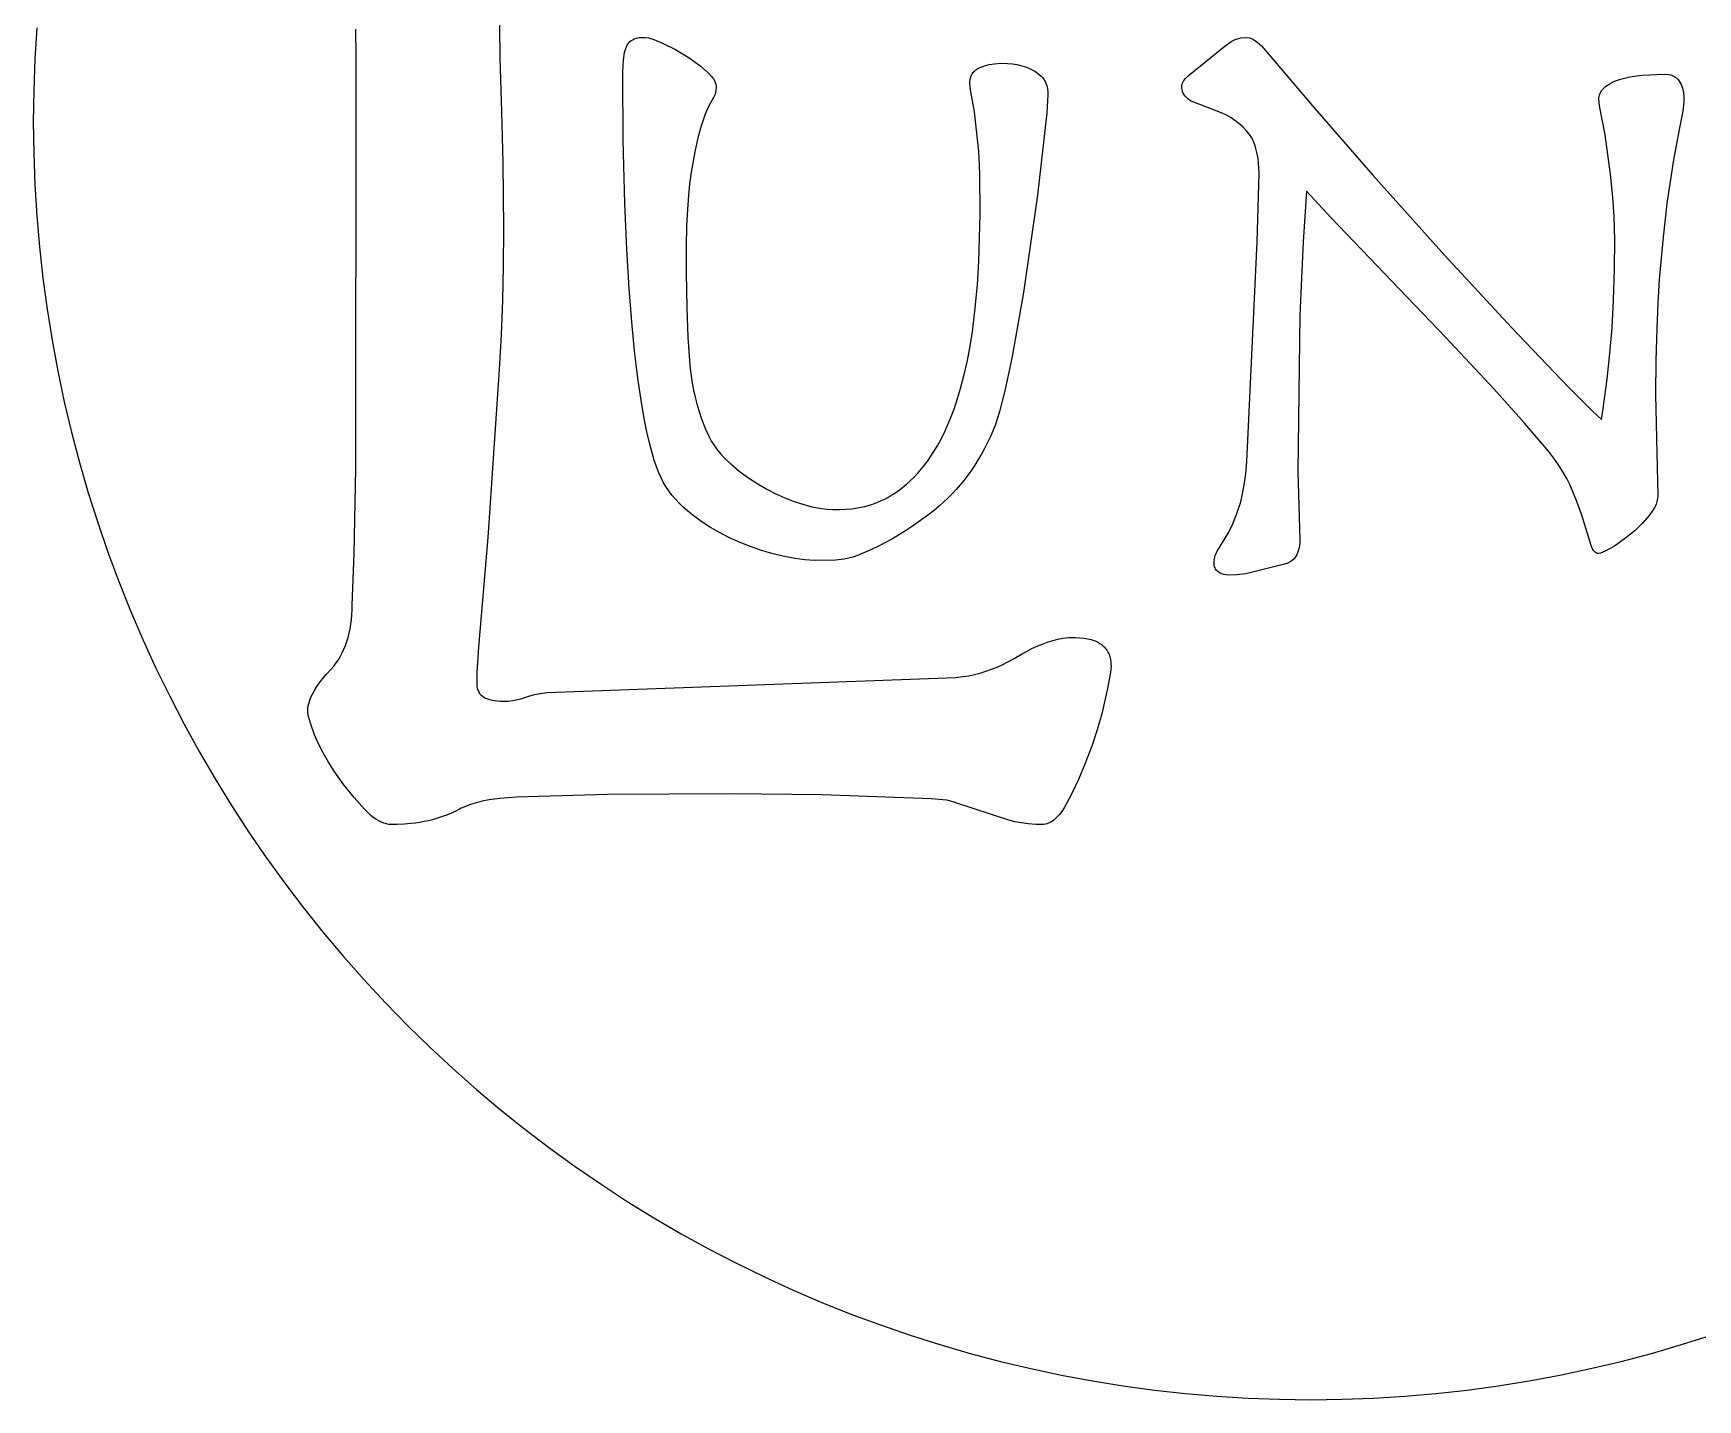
# Model space of a CAD drawing. Header units: metres. Extents: x -40 to 40, y -130 to 40.
# Drawn here: x -40 to 12.1, y -40 to 2.8 of the extents above; entities that cross this region are included whole.
import ezdxf

# ---------------------------------------------------------------- set-up
doc = ezdxf.new("R2010")
doc.units = ezdxf.units.M

msp = doc.modelspace()

# ---------------------------------------------------------------- linework, layer by layer
for p, q in [((-25.4078, 3.92712), (-25.3868, 2.00252)), ((-39.8916, 2.94258), (-39.9518, 1.96269)), ((-29.8909, 2.02351), (-29.8995, 2.8942)), ((-21.1814, 2.58995), (-21.1068, 2.61447)), ((-21.1068, 2.61447), (-21.0236, 2.6308)), ((-21.0236, 2.6308), (-20.932, 2.63898)), ((-20.932, 2.63898), (-20.8464, 2.63861)), ((-20.8464, 2.63861), (-20.7345, 2.62143)), ((-20.7345, 2.62143), (-20.5649, 2.57236)), ((-2.37111, 2.57681), (-2.18956, 2.62842)), ((-2.18956, 2.62842), (-2.02003, 2.63855)), ((-2.02003, 2.63855), (-1.91159, 2.61975)), ((-1.91159, 2.61975), (-1.79707, 2.57439)), ((-21.5111, 2.00829), (-21.4838, 2.16087)), ((-21.4838, 2.16087), (-21.4482, 2.28952)), ((-21.4482, 2.28952), (-21.4122, 2.37859)), ((-21.4122, 2.37859), (-21.3857, 2.42531)), ((-21.3857, 2.42531), (-21.3544, 2.46742)), ((-21.3544, 2.46742), (-21.3183, 2.50494)), ((-21.3183, 2.50494), (-21.2775, 2.53789)), ((-21.2775, 2.53789), (-21.2318, 2.56622)), ((-21.2318, 2.56622), (-21.1814, 2.58995)), ((-20.5649, 2.57236), (-20.2955, 2.46286)), ((-20.2955, 2.46286), (-19.8893, 2.2583)), ((-19.8893, 2.2583), (-19.4616, 1.99783)), ((-3.84297, 1.43402), (-2.72731, 2.334)), ((-2.72731, 2.334), (-2.68752, 2.36829)), ((-2.68752, 2.36829), (-2.49454, 2.51213)), ((-2.49454, 2.51213), (-2.37111, 2.57681)), ((-1.79707, 2.57439), (-1.68335, 2.50073)), ((-1.68335, 2.50073), (-1.54192, 2.3703)), ((-1.54192, 2.3703), (0.120941, 0.421539)), ((-39.9518, 1.96269), (-39.9879, 0.981644)), ((-29.888, 1.11899), (-29.8909, 2.02351)), ((-25.3868, 2.00252), (-25.3365, 0.305527)), ((-21.5439, 1.48439), (-21.5326, 1.80002)), ((-21.5326, 1.80002), (-21.5111, 2.00829)), ((-19.4616, 1.99783), (-19.1306, 1.75829)), ((-19.1306, 1.75829), (-18.8573, 1.52234)), ((-10.565, 1.54503), (-10.5289, 1.58437)), ((-10.5289, 1.58437), (-10.4877, 1.62004)), ((-10.4877, 1.62004), (-10.4249, 1.66188)), ((-10.4249, 1.66188), (-10.3533, 1.6973)), ((-10.3533, 1.6973), (-10.2155, 1.74821)), ((-10.2155, 1.74821), (-10.0651, 1.78664)), ((-10.0651, 1.78664), (-9.90224, 1.81255)), ((-9.90224, 1.81255), (-9.70078, 1.82684)), ((-9.70078, 1.82684), (-9.49445, 1.82451)), ((-9.49445, 1.82451), (-9.3403, 1.81036)), ((-9.3403, 1.81036), (-9.19064, 1.78534)), ((-9.19064, 1.78534), (-9.0455, 1.74942)), ((-9.0455, 1.74942), (-8.90485, 1.70264)), ((-8.90485, 1.70264), (-8.76869, 1.64496)), ((-8.76869, 1.64496), (-8.63728, 1.57648)), ((-8.63728, 1.57648), (-8.56485, 1.53032)), ((-29.8975, -10.8525), (-29.888, 1.11899)), ((-21.5278, -0.578003), (-21.5439, 1.48439)), ((-18.8573, 1.52234), (-18.7704, 1.42912)), ((-18.7704, 1.42912), (-18.7029, 1.33867)), ((-18.7029, 1.33867), (-18.6613, 1.26543)), ((-18.6613, 1.26543), (-18.6332, 1.19409)), ((-18.6332, 1.19409), (-18.6203, 1.13843)), ((-18.616, 1.084), (-18.625, 0.975113)), ((-18.6203, 1.13843), (-18.616, 1.084)), ((-10.6745, 1.25279), (-10.6633, 1.33215)), ((-10.6671, 1.05594), (-10.6745, 1.25279)), ((-10.5277, 0.309875), (-10.6671, 1.05594)), ((-10.6633, 1.33215), (-10.6431, 1.405)), ((-10.6431, 1.405), (-10.6221, 1.45534)), ((-10.6221, 1.45534), (-10.5961, 1.50201)), ((-10.5961, 1.50201), (-10.565, 1.54503)), ((-8.56485, 1.53032), (-8.49956, 1.48026)), ((-8.49956, 1.48026), (-8.44138, 1.42628)), ((-8.44138, 1.42628), (-8.39032, 1.36842)), ((-8.39032, 1.36842), (-8.34639, 1.30667)), ((-8.34639, 1.30667), (-8.30959, 1.241)), ((-8.30959, 1.241), (-8.27989, 1.17143)), ((-8.27989, 1.17143), (-8.25734, 1.09798)), ((-8.25734, 1.09798), (-8.2419, 1.0206)), ((-4.03119, 1.13373), (-4.02222, 1.18179)), ((-4.03093, 1.06694), (-4.03119, 1.13373)), ((-4.0237, 1.00542), (-4.03093, 1.06694)), ((-4.02222, 1.18179), (-4.0043, 1.23065)), ((-4.0043, 1.23065), (-3.96928, 1.29285)), ((-3.96928, 1.29285), (-3.92027, 1.35628)), ((-3.92027, 1.35628), (-3.84297, 1.43402)), ((9.11891, 0.982544), (9.17459, 1.04877)), ((9.17459, 1.04877), (9.24225, 1.10863)), ((9.24225, 1.10863), (9.34773, 1.17975)), ((9.34773, 1.17975), (9.51155, 1.26407)), ((9.51155, 1.26407), (9.69695, 1.33284)), ((9.69695, 1.33284), (9.9964, 1.40755)), ((9.9964, 1.40755), (10.3694, 1.46152)), ((10.3694, 1.46152), (11.0912, 1.49104)), ((11.0912, 1.49104), (11.1962, 1.47913)), ((11.1962, 1.47913), (11.272, 1.46179)), ((11.272, 1.46179), (11.3404, 1.43752)), ((11.3404, 1.43752), (11.4015, 1.40631)), ((11.4015, 1.40631), (11.4554, 1.36816)), ((11.4554, 1.36816), (11.5019, 1.32309)), ((11.5019, 1.32309), (11.541, 1.27107)), ((11.541, 1.27107), (11.5956, 1.1689)), ((11.5956, 1.1689), (11.6426, 1.04433)), ((11.6426, 1.04433), (11.6732, 0.911652)), ((-39.9879, 0.981644), (-40, 0)), ((-18.6969, 0.752747), (-18.853, 0.474548)), ((-18.652, 0.8647), (-18.6969, 0.752747)), ((-18.625, 0.975113), (-18.652, 0.8647)), ((-8.23232, 0.840942), (-8.26602, 0.2733)), ((-8.2419, 1.0206), (-8.2336, 0.939331)), ((-8.2336, 0.939331), (-8.23232, 0.840942)), ((-4.01027, 0.947586), (-4.0237, 1.00542)), ((-3.99063, 0.893433), (-4.01027, 0.947586)), ((-3.96481, 0.842972), (-3.99063, 0.893433)), ((-3.93279, 0.796204), (-3.96481, 0.842972)), ((-3.89456, 0.753113), (-3.93279, 0.796204)), ((-3.85014, 0.713715), (-3.89456, 0.753113)), ((-3.79951, 0.677994), (-3.85014, 0.713715)), ((-3.74271, 0.645966), (-3.79951, 0.677994)), ((-3.6573, 0.608994), (-3.74271, 0.645966)), ((-2.76909, 0.26619), (-3.6573, 0.608994)), ((9.0197, 0.715988), (9.02364, 0.745819)), ((9.0392, 0.494232), (9.0197, 0.715988)), ((9.02364, 0.745819), (9.04343, 0.831085)), ((9.04343, 0.831085), (9.07518, 0.909988)), ((9.07518, 0.909988), (9.11891, 0.982544)), ((11.6855, 0.623459), (11.6518, 0.333771)), ((11.6732, 0.911652), (11.6875, 0.770874)), ((11.6875, 0.770874), (11.6855, 0.623459)), ((-40, 0), (-39.9879, -0.981644)), ((-25.3365, 0.305527), (-25.297, -1.27513)), ((-18.9588, 0.231674), (-19.0981, -0.171417)), ((-18.853, 0.474548), (-18.9588, 0.231674)), ((-10.3967, -0.935684), (-10.5277, 0.309875)), ((-8.26602, 0.2733), (-8.55592, -2.29466)), ((-2.63374, 0.201584), (-2.76909, 0.26619)), ((-2.50218, 0.126144), (-2.63374, 0.201584)), ((-2.37445, 0.039871), (-2.50218, 0.126144)), ((-2.25053, -0.057236), (-2.37445, 0.039871)), ((0.120941, 0.421539), (1.94969, -1.673)), ((9.22342, -0.415329), (9.0392, 0.494232)), ((11.6518, 0.333771), (11.5412, -0.240143)), ((-19.1879, -0.499878), (-19.2853, -0.942459)), ((-19.0981, -0.171417), (-19.1879, -0.499878)), ((-2.13042, -0.165176), (-2.25053, -0.057236)), ((-2.01411, -0.283951), (-2.13042, -0.165176)), ((-1.96892, -0.334763), (-2.01411, -0.283951)), ((-1.92622, -0.389191), (-1.96892, -0.334763)), ((-1.88628, -0.44751), (-1.92622, -0.389191)), ((-1.84909, -0.50972), (-1.88628, -0.44751)), ((-1.81465, -0.575806), (-1.84909, -0.50972)), ((9.39035, -1.64204), (9.22342, -0.415329)), ((11.5412, -0.240143), (11.3615, -1.19449)), ((-39.9879, -0.981644), (-39.9518, -1.96269)), ((-21.4791, -2.55592), (-21.5278, -0.578003)), ((-19.2853, -0.942459), (-19.408, -1.64001)), ((-10.3589, -1.61934), (-10.3967, -0.935684)), ((-1.78297, -0.645782), (-1.81465, -0.575806)), ((-1.74062, -0.758041), (-1.78297, -0.645782)), ((-1.70445, -0.879028), (-1.74062, -0.758041)), ((-1.6745, -1.00877), (-1.70445, -0.879028)), ((-1.65074, -1.14725), (-1.6745, -1.00877)), ((-25.297, -1.27513), (-25.2801, -3.34164)), ((-1.63318, -1.29448), (-1.65074, -1.14725)), ((-1.62181, -1.45044), (-1.63318, -1.29448)), ((-1.61665, -1.61516), (-1.62181, -1.45044)), ((11.3615, -1.19449), (11.1552, -2.55574)), ((-39.9518, -1.96269), (-39.8916, -2.94258)), ((-19.4506, -1.95116), (-19.4862, -2.29549)), ((-19.408, -1.64001), (-19.4506, -1.95116)), ((-10.3459, -2.89044), (-10.3589, -1.61934)), ((-1.6803, -3.759), (-1.61665, -1.61516)), ((1.94969, -1.673), (4.20335, -4.18622)), ((9.46347, -2.36533), (9.39035, -1.64204)), ((-21.4191, -3.98456), (-21.4791, -2.55592)), ((-19.4862, -2.29549), (-19.5197, -2.75252)), ((-8.55592, -2.29466), (-8.99278, -5.34778)), ((-0.134308, -2.173), (-0.239639, -3.76234)), ((0.644119, -3.00819), (-0.134308, -2.173)), ((9.49995, -2.96747), (9.46347, -2.36533)), ((11.1552, -2.55574), (11.0344, -3.61111)), ((-39.8916, -2.94258), (-39.8074, -3.92068)), ((-19.5197, -2.75252), (-19.5431, -3.25734)), ((-10.3886, -4.37167), (-10.3459, -2.89044)), ((4.22511, -6.7459), (0.644119, -3.00819)), ((9.51846, -3.69508), (9.49995, -2.96747)), ((-25.2801, -3.34164), (-25.2882, -4.53049)), ((-19.5431, -3.25734), (-19.5578, -3.90672)), ((11.0344, -3.61111), (10.9146, -4.93723)), ((-39.8074, -3.92068), (-39.6992, -4.89642)), ((-21.3448, -5.22023), (-21.4191, -3.98456)), ((-19.5578, -3.90672), (-19.5586, -4.73154)), ((-2.00031, -10.631), (-1.6803, -3.759)), ((-0.239639, -3.76234), (-0.337662, -6.05527)), ((9.51405, -4.61079), (9.51846, -3.69508)), ((-25.2882, -4.53049), (-25.3129, -5.59319)), ((-10.4343, -5.10976), (-10.3886, -4.37167)), ((4.20335, -4.18622), (6.28265, -6.43791)), ((9.48444, -5.58078), (9.51405, -4.61079)), ((-39.6992, -4.89642), (-39.567, -5.86922)), ((-19.5586, -4.73154), (-19.54, -5.82945)), ((-10.513, -5.93022), (-10.4343, -5.10976)), ((10.9146, -4.93723), (10.8672, -5.68213)), ((-25.3129, -5.59319), (-25.354, -6.66811)), ((-21.252, -6.38501), (-21.3448, -5.22023)), ((-8.99278, -5.34778), (-9.34381, -7.34486)), ((9.43498, -6.4539), (9.48444, -5.58078)), ((10.8672, -5.68213), (10.8324, -6.48587)), ((-39.567, -5.86922), (-39.4111, -6.83847)), ((-19.54, -5.82945), (-19.5043, -6.73903)), ((-10.5946, -6.57503), (-10.513, -5.93022)), ((-0.337662, -6.05527), (-0.400192, -10.9552)), ((-25.354, -6.66811), (-25.4117, -7.75525)), ((-21.1619, -7.27702), (-21.252, -6.38501)), ((-19.5043, -6.73903), (-19.4567, -7.48573)), ((-10.6665, -7.02512), (-10.5946, -6.57503)), ((5.73903, -8.37418), (4.22511, -6.7459)), ((6.28265, -6.43791), (8.07118, -8.31314)), ((9.37035, -7.24532), (9.43498, -6.4539)), ((10.8324, -6.48587), (10.8079, -7.4765)), ((-39.4111, -6.83847), (-39.2314, -7.8036)), ((-21.0596, -8.10507), (-21.1619, -7.27702)), ((-10.7523, -7.47153), (-10.6665, -7.02512)), ((9.28317, -8.05904), (9.37035, -7.24532)), ((-39.2314, -7.8036), (-39.0281, -8.76404)), ((-25.4117, -7.75525), (-25.7655, -13.0105)), ((-19.4567, -7.48573), (-19.4337, -7.72171)), ((-19.4337, -7.72171), (-19.4045, -7.95287)), ((-10.8522, -7.91423), (-10.7523, -7.47153)), ((-9.34381, -7.34486), (-9.57623, -8.41968)), ((10.8079, -7.4765), (10.7997, -8.54401)), ((-20.9584, -8.78741), (-21.0596, -8.10507)), ((-19.4045, -7.95287), (-19.369, -8.1792)), ((-19.369, -8.1792), (-19.3273, -8.4007)), ((-10.9659, -8.35326), (-10.8522, -7.91423)), ((8.07118, -8.31314), (8.81061, -9.04906)), ((9.16096, -8.98087), (9.28317, -8.05904)), ((-39.0281, -8.76404), (-38.8012, -9.71919)), ((-20.862, -9.343), (-20.9584, -8.78741)), ((-19.3273, -8.4007), (-19.2794, -8.61737)), ((-19.2794, -8.61737), (-19.2252, -8.82921)), ((-19.2252, -8.82921), (-19.1648, -9.03622)), ((-11.1554, -8.96378), (-11.056, -8.66302)), ((-11.056, -8.66302), (-10.9659, -8.35326)), ((-9.57623, -8.41968), (-9.74541, -9.07341)), ((6.69109, -9.44064), (5.73903, -8.37418)), ((10.7997, -8.54401), (10.8637, -11.711)), ((-20.788, -9.71141), (-20.862, -9.343)), ((-19.1648, -9.03622), (-19.0982, -9.23842)), ((-19.0982, -9.23842), (-19.0253, -9.43579)), ((-11.3586, -9.4812), (-11.2645, -9.25504)), ((-11.2645, -9.25504), (-11.1554, -8.96378)), ((-9.74541, -9.07341), (-9.87241, -9.47678)), ((8.81061, -9.04906), (9.1097, -9.32301)), ((9.1097, -9.32301), (9.16096, -8.98087)), ((-38.8012, -9.71919), (-38.551, -10.6685)), ((-20.7095, -10.0512), (-20.788, -9.71141)), ((-19.0253, -9.43579), (-18.9462, -9.62833)), ((-18.9462, -9.62833), (-18.8384, -9.86806)), ((-18.8384, -9.86806), (-18.7624, -10.0089)), ((-11.5655, -9.91527), (-11.459, -9.70128)), ((-11.459, -9.70128), (-11.3586, -9.4812)), ((-10.029, -9.8532), (-10.1179, -10.0417)), ((-9.94398, -9.65965), (-10.029, -9.8532)), ((-9.87241, -9.47678), (-9.94398, -9.65965)), ((7.44482, -10.3172), (6.69109, -9.44064)), ((-20.6265, -10.3623), (-20.7095, -10.0512)), ((-20.5569, -10.5905), (-20.6265, -10.3623)), ((-18.7624, -10.0089), (-18.6737, -10.1478)), ((-18.6737, -10.1478), (-18.5722, -10.2847)), ((-18.5722, -10.2847), (-18.4579, -10.4198)), ((-18.4579, -10.4198), (-18.3308, -10.5529)), ((-11.8904, -10.4713), (-11.797, -10.325)), ((-11.797, -10.325), (-11.6781, -10.1232)), ((-11.6781, -10.1232), (-11.5655, -9.91527)), ((-10.3078, -10.4037), (-10.4088, -10.5772)), ((-10.2109, -10.2252), (-10.3078, -10.4037)), ((-10.1179, -10.0417), (-10.2109, -10.2252)), ((7.61134, -10.5295), (7.44482, -10.3172)), ((-38.551, -10.6685), (-38.2776, -11.6114)), ((-29.9475, -13.5162), (-29.8975, -10.8525)), ((-20.4845, -10.8004), (-20.5569, -10.5905)), ((-20.4093, -10.992), (-20.4845, -10.8004)), ((-18.3308, -10.5529), (-18.1621, -10.7098)), ((-18.1621, -10.7098), (-17.8926, -10.934)), ((-17.8926, -10.934), (-17.6086, -11.144)), ((-12.3054, -11.0036), (-12.1954, -10.8785)), ((-12.1954, -10.8785), (-12.0896, -10.748)), ((-12.0896, -10.748), (-11.9879, -10.6123)), ((-11.9879, -10.6123), (-11.8904, -10.4713)), ((-10.6227, -10.9092), (-10.7356, -11.0677)), ((-10.5137, -10.7457), (-10.6227, -10.9092)), ((-10.4088, -10.5772), (-10.5137, -10.7457)), ((-2.03355, -11.0174), (-2.00031, -10.631)), ((7.76218, -10.7417), (7.61134, -10.5295)), ((7.89735, -10.9539), (7.76218, -10.7417)), ((-20.3311, -11.1653), (-20.4093, -10.992)), ((-20.2721, -11.2802), (-20.3311, -11.1653)), ((-20.191, -11.4191), (-20.2721, -11.2802)), ((-20.1009, -11.5547), (-20.191, -11.4191)), ((-17.6086, -11.144), (-17.3102, -11.3396)), ((-17.3102, -11.3396), (-17.0335, -11.5007)), ((-12.918, -11.5505), (-12.7872, -11.4516)), ((-12.7872, -11.4516), (-12.6605, -11.3475)), ((-12.6605, -11.3475), (-12.538, -11.2382)), ((-12.538, -11.2382), (-12.4196, -11.1236)), ((-12.4196, -11.1236), (-12.3054, -11.0036)), ((-10.9735, -11.3696), (-11.0984, -11.513)), ((-10.8526, -11.2211), (-10.9735, -11.3696)), ((-10.7356, -11.0677), (-10.8526, -11.2211)), ((-2.13138, -11.6454), (-2.07997, -11.368)), ((-2.07997, -11.368), (-2.03355, -11.0174)), ((-0.400192, -10.9552), (-0.336304, -13.079)), ((8.01686, -11.166), (7.89735, -10.9539)), ((8.1207, -11.378), (8.01686, -11.166)), ((8.33557, -11.8853), (8.1207, -11.378)), ((-38.2776, -11.6114), (-37.9811, -12.5473)), ((-20.0018, -11.6871), (-20.1009, -11.5547)), ((-19.8938, -11.8162), (-20.0018, -11.6871)), ((-19.7768, -11.9421), (-19.8938, -11.8162)), ((-19.6508, -12.0646), (-19.7768, -11.9421)), ((-17.0335, -11.5007), (-16.7509, -11.6459)), ((-16.7509, -11.6459), (-16.4634, -11.7749)), ((-16.4634, -11.7749), (-16.1711, -11.8877)), ((-16.1711, -11.8877), (-15.8751, -11.9837)), ((-15.8751, -11.9837), (-15.6236, -12.0498)), ((-13.8563, -12.0113), (-13.748, -11.9783)), ((-13.748, -11.9783), (-13.642, -11.9415)), ((-13.642, -11.9415), (-13.5382, -11.9011)), ((-13.5382, -11.9011), (-13.4366, -11.857)), ((-13.4366, -11.857), (-13.3373, -11.8093)), ((-13.3373, -11.8093), (-13.2403, -11.7579)), ((-13.2403, -11.7579), (-13.1455, -11.7028)), ((-13.1455, -11.7028), (-13.053, -11.644)), ((-13.053, -11.644), (-12.918, -11.5505)), ((-11.4972, -11.9132), (-11.6381, -12.0366)), ((-11.3603, -11.7848), (-11.4972, -11.9132)), ((-11.2273, -11.6514), (-11.3603, -11.7848)), ((-11.0984, -11.513), (-11.2273, -11.6514)), ((-2.3243, -12.2954), (-2.19287, -11.8953)), ((-2.19287, -11.8953), (-2.13138, -11.6454)), ((8.48915, -12.3177), (8.33557, -11.8853)), ((10.8118, -11.9724), (10.7621, -12.0818)), ((10.8407, -11.8833), (10.8118, -11.9724)), ((10.8579, -11.7962), (10.8407, -11.8833)), ((10.8637, -11.711), (10.8579, -11.7962)), ((-19.5159, -12.184), (-19.6508, -12.0646)), ((-19.3348, -12.3285), (-19.5159, -12.184)), ((-19.0691, -12.5199), (-19.3348, -12.3285)), ((-15.6236, -12.0498), (-15.3821, -12.0984)), ((-15.3821, -12.0984), (-15.1507, -12.1296)), ((-15.1507, -12.1296), (-14.9604, -12.1424)), ((-14.9604, -12.1424), (-14.7405, -12.1422)), ((-14.7405, -12.1422), (-14.5535, -12.1325)), ((-14.5535, -12.1325), (-14.3716, -12.1146)), ((-14.3716, -12.1146), (-14.1948, -12.0885)), ((-14.1948, -12.0885), (-14.0797, -12.0664)), ((-14.0797, -12.0664), (-13.9669, -12.0407)), ((-13.9669, -12.0407), (-13.8563, -12.0113)), ((-12.2229, -12.4862), (-12.4426, -12.6397)), ((-12.0031, -12.3246), (-12.2229, -12.4862)), ((-11.783, -12.155), (-12.0031, -12.3246)), ((-11.6381, -12.0366), (-11.783, -12.155)), ((-2.4503, -12.6064), (-2.3243, -12.2954)), ((8.77885, -13.2649), (8.48915, -12.3177)), ((10.5975, -12.3283), (10.3878, -12.5698)), ((10.6957, -12.194), (10.5975, -12.3283)), ((10.7621, -12.0818), (10.6957, -12.194)), ((-37.9811, -12.5473), (-37.6618, -13.4756)), ((-25.7655, -13.0105), (-26.0597, -16.4508)), ((-18.7947, -12.6977), (-19.0691, -12.5199)), ((-18.5116, -12.8618), (-18.7947, -12.6977)), ((-18.2197, -13.0122), (-18.5116, -12.8618)), ((-17.9198, -13.1488), (-18.2197, -13.0122)), ((-12.8812, -12.9226), (-13.1002, -13.0519)), ((-12.662, -12.7852), (-12.8812, -12.9226)), ((-12.4426, -12.6397), (-12.662, -12.7852)), ((-2.94164, -13.4609), (-2.56931, -12.843)), ((-2.56931, -12.843), (-2.4503, -12.6064)), ((10.1561, -12.7942), (9.86819, -13.0298)), ((10.3878, -12.5698), (10.1561, -12.7942)), ((-37.6618, -13.4756), (-37.3197, -14.3958)), ((-30.016, -15.127), (-29.9475, -13.5162)), ((-17.5741, -13.2878), (-17.9198, -13.1488)), ((-17.2268, -13.409), (-17.5741, -13.2878)), ((-16.8778, -13.5123), (-17.2268, -13.409)), ((-16.5279, -13.5975), (-16.8778, -13.5123)), ((-13.9741, -13.4889), (-14.192, -13.578)), ((-13.7559, -13.3917), (-13.9741, -13.4889)), ((-13.5376, -13.2865), (-13.7559, -13.3917)), ((-13.319, -13.1732), (-13.5376, -13.2865)), ((-13.1002, -13.0519), (-13.319, -13.1732)), ((-2.99068, -13.577), (-2.94164, -13.4609)), ((-0.37558, -13.3685), (-0.439377, -13.5532)), ((-0.343521, -13.2017), (-0.37558, -13.3685)), ((-0.336304, -13.079), (-0.343521, -13.2017)), ((8.82394, -13.3689), (8.77885, -13.2649)), ((8.8656, -13.4361), (8.82394, -13.3689)), ((8.90244, -13.4767), (8.8656, -13.4361)), ((8.93329, -13.4991), (8.90244, -13.4767)), ((8.96538, -13.5125), (8.93329, -13.4991)), ((9.0056, -13.5168), (8.96538, -13.5125)), ((9.07375, -13.5036), (9.0056, -13.5168)), ((9.21893, -13.4441), (9.07375, -13.5036)), ((9.50874, -13.2803), (9.21893, -13.4441)), ((9.86819, -13.0298), (9.50874, -13.2803)), ((-16.1509, -13.6702), (-16.5279, -13.5975)), ((-15.8367, -13.7141), (-16.1509, -13.6702)), ((-15.5421, -13.7385), (-15.8367, -13.7141)), ((-14.8781, -13.7259), (-15.5421, -13.7385)), ((-14.6054, -13.6924), (-14.8781, -13.7259)), ((-14.3388, -13.627), (-14.6054, -13.6924)), ((-14.192, -13.578), (-14.3388, -13.627)), ((-3.02718, -13.7886), (-3.01704, -13.682)), ((-3.02538, -13.8479), (-3.02718, -13.7886)), ((-3.01956, -13.8908), (-3.02538, -13.8479)), ((-3.00989, -13.9309), (-3.01956, -13.8908)), ((-3.01704, -13.682), (-2.99068, -13.577)), ((-2.99634, -13.9682), (-3.00989, -13.9309)), ((-2.97891, -14.0025), (-2.99634, -13.9682)), ((-2.95761, -14.0341), (-2.97891, -14.0025)), ((-2.93245, -14.0627), (-2.95761, -14.0341)), ((-2.90341, -14.0885), (-2.93245, -14.0627)), ((-0.817017, -13.8528), (-2.03406, -14.1476)), ((-0.715271, -13.8159), (-0.817017, -13.8528)), ((-0.640991, -13.7774), (-0.715271, -13.8159)), ((-0.576263, -13.7319), (-0.640991, -13.7774)), ((-0.521088, -13.6793), (-0.576263, -13.7319)), ((-0.475449, -13.6198), (-0.521088, -13.6793)), ((-0.439377, -13.5532), (-0.475449, -13.6198)), ((-37.3197, -14.3958), (-36.9552, -15.3073)), ((-2.87051, -14.1114), (-2.90341, -14.0885)), ((-2.83372, -14.1315), (-2.87051, -14.1114)), ((-2.79308, -14.1487), (-2.83372, -14.1315)), ((-2.72485, -14.1691), (-2.79308, -14.1487)), ((-2.6479, -14.183), (-2.72485, -14.1691)), ((-2.56224, -14.1906), (-2.6479, -14.183)), ((-2.31117, -14.1843), (-2.56224, -14.1906)), ((-2.03406, -14.1476), (-2.31117, -14.1843)), ((-36.9552, -15.3073), (-36.5684, -16.2096)), ((-30.0568, -15.7318), (-30.039, -15.5871)), ((-30.039, -15.5871), (-30.0262, -15.4381)), ((-30.0262, -15.4381), (-30.0186, -15.2847)), ((-30.0186, -15.2847), (-30.016, -15.127)), ((-30.1792, -16.2673), (-30.1409, -16.14)), ((-30.1409, -16.14), (-30.1078, -16.0083)), ((-30.1078, -16.0083), (-30.0797, -15.8722)), ((-30.0797, -15.8722), (-30.0568, -15.7318)), ((-7.76715, -16.1685), (-7.67004, -16.1555)), ((-7.67004, -16.1555), (-7.57446, -16.1469)), ((-7.57446, -16.1469), (-7.48044, -16.1425)), ((-7.48044, -16.1425), (-7.36351, -16.1428)), ((-7.36351, -16.1428), (-7.22903, -16.1495)), ((-7.22903, -16.1495), (-7.10324, -16.1627)), ((-36.5684, -16.2096), (-36.1596, -17.1022)), ((-30.3831, -16.7335), (-30.3244, -16.6235)), ((-30.3244, -16.6235), (-30.2709, -16.5091)), ((-30.2709, -16.5091), (-30.2225, -16.3904)), ((-30.2225, -16.3904), (-30.1792, -16.2673)), ((-26.0597, -16.4508), (-26.1078, -17.232)), ((-9.28783, -16.8016), (-9.05284, -16.6627)), ((-9.05284, -16.6627), (-8.87997, -16.5668)), ((-8.87997, -16.5668), (-8.71059, -16.4806)), ((-8.71059, -16.4806), (-8.54468, -16.4042)), ((-8.54468, -16.4042), (-8.38223, -16.3376)), ((-8.38223, -16.3376), (-8.22325, -16.2807)), ((-8.22325, -16.2807), (-8.06775, -16.2336)), ((-8.06775, -16.2336), (-7.91571, -16.1962)), ((-7.91571, -16.1962), (-7.76715, -16.1685)), ((-7.10324, -16.1627), (-6.98611, -16.1826)), ((-6.98611, -16.1826), (-6.9308, -16.195)), ((-6.9308, -16.195), (-6.87767, -16.2091)), ((-6.87767, -16.2091), (-6.82669, -16.2248)), ((-6.82669, -16.2248), (-6.77789, -16.2422)), ((-6.77789, -16.2422), (-6.73126, -16.2613)), ((-6.73126, -16.2613), (-6.6868, -16.282)), ((-6.6868, -16.282), (-6.6445, -16.3044)), ((-6.6445, -16.3044), (-6.60439, -16.3284)), ((-6.60439, -16.3284), (-6.56642, -16.354)), ((-6.56642, -16.354), (-6.53064, -16.3814)), ((-6.53064, -16.3814), (-6.49701, -16.4104)), ((-6.49701, -16.4104), (-6.46556, -16.441)), ((-6.46556, -16.441), (-6.43628, -16.4733)), ((-6.43628, -16.4733), (-6.40918, -16.5073)), ((-6.40918, -16.5073), (-6.38423, -16.5429)), ((-6.38423, -16.5429), (-6.36145, -16.5802)), ((-6.36145, -16.5802), (-6.34085, -16.6191)), ((-6.34085, -16.6191), (-6.32242, -16.6597)), ((-6.32242, -16.6597), (-6.30615, -16.7019)), ((-36.1596, -17.1022), (-35.729, -17.9845)), ((-30.8305, -17.3061), (-30.6686, -17.1303)), ((-30.6686, -17.1303), (-30.5896, -17.0376)), ((-30.5896, -17.0376), (-30.5156, -16.9406)), ((-30.5156, -16.9406), (-30.4468, -16.8392)), ((-30.4468, -16.8392), (-30.3831, -16.7335)), ((-10.1715, -17.2019), (-9.99474, -17.139)), ((-9.99474, -17.139), (-9.81801, -17.0676)), ((-9.81801, -17.0676), (-9.64128, -16.9875)), ((-9.64128, -16.9875), (-9.46455, -16.8989)), ((-9.46455, -16.8989), (-9.28783, -16.8016)), ((-6.30615, -16.7019), (-6.29205, -16.7458)), ((-6.29205, -16.7458), (-6.28012, -16.7914)), ((-6.28012, -16.7914), (-6.27036, -16.8386)), ((-6.27036, -16.8386), (-6.26277, -16.8875)), ((-6.25301, -17.044), (-6.26898, -17.2242)), ((-6.26277, -16.8875), (-6.25734, -16.938)), ((-6.25734, -16.938), (-6.25409, -16.9902)), ((-6.25409, -16.9902), (-6.25301, -17.044)), ((-31.1975, -17.8018), (-31.123, -17.6822)), ((-31.123, -17.6822), (-31.0369, -17.5597)), ((-31.0369, -17.5597), (-30.9394, -17.4343)), ((-30.9394, -17.4343), (-30.8305, -17.3061)), ((-26.1078, -17.232), (-26.1152, -17.6171)), ((-26.1152, -17.6171), (-26.1091, -17.6803)), ((-26.1091, -17.6803), (-26.0968, -17.7394)), ((-23.9125, -17.8702), (-11.114, -17.392)), ((-11.114, -17.392), (-11.0551, -17.3873)), ((-11.0551, -17.3873), (-10.8784, -17.3674)), ((-10.8784, -17.3674), (-10.7016, -17.3389)), ((-10.7016, -17.3389), (-10.5249, -17.3018)), ((-10.5249, -17.3018), (-10.3482, -17.2562)), ((-10.3482, -17.2562), (-10.1715, -17.2019)), ((-6.26898, -17.2242), (-6.36102, -17.7352)), ((-35.729, -17.9845), (-35.2768, -18.8559)), ((-31.3881, -18.2868), (-31.3728, -18.2157)), ((-31.3728, -18.2157), (-31.3524, -18.1433)), ((-31.3524, -18.1433), (-31.3269, -18.0697)), ((-31.3269, -18.0697), (-31.2963, -17.9947)), ((-31.2963, -17.9947), (-31.2606, -17.9185)), ((-31.2606, -17.9185), (-31.1975, -17.8018)), ((-26.0968, -17.7394), (-26.0784, -17.7945)), ((-26.0784, -17.7945), (-26.0538, -17.8455)), ((-26.0538, -17.8455), (-26.0231, -17.8923)), ((-26.0231, -17.8923), (-25.9863, -17.9352)), ((-25.9863, -17.9352), (-25.9433, -17.9739)), ((-25.9433, -17.9739), (-25.8941, -18.0085)), ((-25.8941, -18.0085), (-25.8389, -18.0391)), ((-25.8389, -18.0391), (-25.7775, -18.0656)), ((-25.7775, -18.0656), (-25.7099, -18.088)), ((-25.7099, -18.088), (-25.6362, -18.1064)), ((-25.6362, -18.1064), (-25.5564, -18.1207)), ((-25.5564, -18.1207), (-25.4704, -18.1309)), ((-25.4704, -18.1309), (-25.3783, -18.137)), ((-25.3783, -18.137), (-25.28, -18.139)), ((-25.28, -18.139), (-25.1312, -18.1328)), ((-25.1312, -18.1328), (-24.9353, -18.1066)), ((-24.9353, -18.1066), (-24.7342, -18.0598)), ((-24.7342, -18.0598), (-24.4807, -17.9769)), ((-24.4807, -17.9769), (-24.3099, -17.9295)), ((-24.3099, -17.9295), (-24.1298, -17.8947)), ((-24.1298, -17.8947), (-23.9125, -17.8702)), ((-6.36102, -17.7352), (-6.54471, -18.5307)), ((-31.4034, -18.4252), (-31.3983, -18.3567)), ((-31.402, -18.5), (-31.4034, -18.4252)), ((-31.3817, -18.6202), (-31.402, -18.5)), ((-31.3983, -18.3567), (-31.3881, -18.2868)), ((-31.3235, -18.8255), (-31.3817, -18.6202)), ((-6.54471, -18.5307), (-6.68813, -19.0291)), ((-35.2768, -18.8559), (-34.8035, -19.7159)), ((-31.1896, -19.1878), (-31.3235, -18.8255)), ((-31.0669, -19.4725), (-31.1896, -19.1878)), ((-6.68813, -19.0291), (-6.85725, -19.5402)), ((-34.8035, -19.7159), (-34.3091, -20.5641)), ((-30.9237, -19.7586), (-31.0669, -19.4725)), ((-30.7601, -20.0447), (-30.9237, -19.7586)), ((-6.85725, -19.5402), (-7.06839, -20.1049)), ((-30.5762, -20.3307), (-30.7601, -20.0447)), ((-7.06839, -20.1049), (-7.2742, -20.5931)), ((-34.3091, -20.5641), (-33.7941, -21.3999)), ((-30.272, -20.7521), (-30.5762, -20.3307)), ((-29.9571, -21.1468), (-30.272, -20.7521)), ((-7.2742, -20.5931), (-7.47041, -21.0109)), ((-29.633, -21.514), (-29.9571, -21.1468)), ((-25.942, -21.264), (-26.3087, -21.3714)), ((-25.7298, -21.2212), (-25.942, -21.264)), ((-25.39, -21.1783), (-25.7298, -21.2212)), ((-24.8729, -21.1423), (-25.39, -21.1783)), ((-22.015, -21.063), (-24.8729, -21.1423)), ((-18.1561, -21.0405), (-22.015, -21.063)), ((-15.3033, -21.0689), (-18.1561, -21.0405)), ((-11.8855, -21.1888), (-15.3033, -21.0689)), ((-11.3918, -21.2384), (-11.8855, -21.1888)), ((-11.1936, -21.283), (-11.3918, -21.2384)), ((-11.114, -21.314), (-11.1936, -21.283)), ((-9.45642, -21.8587), (-11.114, -21.314)), ((-7.65344, -21.3629), (-7.72357, -21.4802)), ((-7.47041, -21.0109), (-7.65344, -21.3629)), ((-33.7941, -21.3999), (-33.2588, -22.2228)), ((-29.5237, -21.6247), (-29.633, -21.514)), ((-29.4154, -21.7211), (-29.5237, -21.6247)), ((-29.3349, -21.784), (-29.4154, -21.7211)), ((-29.2549, -21.8389), (-29.3349, -21.784)), ((-29.1756, -21.8858), (-29.2549, -21.8389)), ((-29.0968, -21.9246), (-29.1756, -21.8858)), ((-27.6286, -21.8797), (-27.7613, -21.9079)), ((-27.4983, -21.8477), (-27.6286, -21.8797)), ((-27.3707, -21.812), (-27.4983, -21.8477)), ((-27.2456, -21.7724), (-27.3707, -21.812)), ((-27.123, -21.7292), (-27.2456, -21.7724)), ((-27.003, -21.6822), (-27.123, -21.7292)), ((-26.8855, -21.6314), (-27.003, -21.6822)), ((-26.7706, -21.5769), (-26.8855, -21.6314)), ((-26.6582, -21.5186), (-26.7706, -21.5769)), ((-26.603, -21.488), (-26.6582, -21.5186)), ((-26.3087, -21.3714), (-26.603, -21.488)), ((-9.26009, -21.9096), (-9.45642, -21.8587)), ((-8.05849, -21.8701), (-8.10736, -21.9045)), ((-8.00987, -21.8303), (-8.05849, -21.8701)), ((-7.93742, -21.7607), (-8.00987, -21.8303)), ((-7.86557, -21.6791), (-7.93742, -21.7607)), ((-7.79428, -21.5856), (-7.86557, -21.6791)), ((-7.72357, -21.4802), (-7.79428, -21.5856)), ((-33.2588, -22.2228), (-32.7034, -23.0323)), ((-29.0186, -21.9554), (-29.0968, -21.9246)), ((-28.9409, -21.9781), (-29.0186, -21.9554)), ((-28.8639, -21.9929), (-28.9409, -21.9781)), ((-28.7874, -21.9996), (-28.8639, -21.9929)), ((-28.6114, -21.9981), (-28.7874, -21.9996)), ((-28.3903, -21.9883), (-28.6114, -21.9981)), ((-28.1749, -21.9699), (-28.3903, -21.9883)), ((-28.0345, -21.953), (-28.1749, -21.9699)), ((-27.8966, -21.9323), (-28.0345, -21.953)), ((-27.7613, -21.9079), (-27.8966, -21.9323)), ((-9.05688, -21.9491), (-9.26009, -21.9096)), ((-8.8468, -21.9774), (-9.05688, -21.9491)), ((-8.59302, -21.9961), (-8.8468, -21.9774)), ((-8.40601, -22), (-8.59302, -21.9961)), ((-8.35559, -21.9974), (-8.40601, -22)), ((-8.30544, -21.9894), (-8.35559, -21.9974)), ((-8.25552, -21.9761), (-8.30544, -21.9894)), ((-8.20589, -21.9576), (-8.25552, -21.9761)), ((-8.15649, -21.9337), (-8.20589, -21.9576)), ((-8.10736, -21.9045), (-8.15649, -21.9337)), ((-32.7034, -23.0323), (-32.1283, -23.828)), ((-32.1283, -23.828), (-31.5338, -24.6093)), ((-31.5338, -24.6093), (-30.9204, -25.3757)), ((-30.9204, -25.3757), (-30.2883, -26.1269)), ((-30.2883, -26.1269), (-29.638, -26.8624)), ((-29.638, -26.8624), (-28.9699, -27.5816)), ((-28.9699, -27.5816), (-28.2843, -28.2843)), ((-28.2843, -28.2843), (-27.5816, -28.9699)), ((-27.5816, -28.9699), (-26.8624, -29.638)), ((-26.8624, -29.638), (-26.1269, -30.2883)), ((-26.1269, -30.2883), (-25.3757, -30.9204)), ((-25.3757, -30.9204), (-24.6093, -31.5338)), ((-24.6093, -31.5338), (-23.828, -32.1283)), ((-23.828, -32.1283), (-23.0323, -32.7034)), ((-23.0323, -32.7034), (-22.2228, -33.2588)), ((-22.2228, -33.2588), (-21.3999, -33.7941)), ((-21.3999, -33.7941), (-20.5641, -34.3091)), ((-20.5641, -34.3091), (-19.7159, -34.8035)), ((-19.7159, -34.8035), (-18.8559, -35.2768)), ((-18.8559, -35.2768), (-17.9845, -35.729)), ((-17.9845, -35.729), (-17.1022, -36.1596)), ((-17.1022, -36.1596), (-16.2096, -36.5684)), ((-16.2096, -36.5684), (-15.3073, -36.9552)), ((-15.3073, -36.9552), (-14.3958, -37.3197)), ((-14.3958, -37.3197), (-13.4756, -37.6618)), ((-13.4756, -37.6618), (-12.5473, -37.9811)), ((-12.5473, -37.9811), (-11.6114, -38.2776)), ((11.6114, -38.2776), (12.5473, -37.9811)), ((-11.6114, -38.2776), (-10.6685, -38.551)), ((-10.6685, -38.551), (-9.71919, -38.8012)), ((9.71919, -38.8012), (10.6685, -38.551)), ((10.6685, -38.551), (11.6114, -38.2776)), ((-9.71919, -38.8012), (-8.76404, -39.0281)), ((-8.76404, -39.0281), (-7.8036, -39.2314)), ((7.8036, -39.2314), (8.76404, -39.0281)), ((8.76404, -39.0281), (9.71919, -38.8012)), ((-7.8036, -39.2314), (-6.83847, -39.4111)), ((-6.83847, -39.4111), (-5.86922, -39.567)), ((-5.86922, -39.567), (-4.89642, -39.6992)), ((4.89642, -39.6992), (5.86922, -39.567)), ((5.86922, -39.567), (6.83847, -39.4111)), ((6.83847, -39.4111), (7.8036, -39.2314)), ((-4.89642, -39.6992), (-3.92068, -39.8074)), ((-3.92068, -39.8074), (-2.94258, -39.8916)), ((-2.94258, -39.8916), (-1.96269, -39.9518)), ((-1.96269, -39.9518), (-0.981644, -39.9879)), ((-0.981644, -39.9879), (0, -40)), ((0, -40), (0.981644, -39.9879)), ((0.981644, -39.9879), (1.96269, -39.9518)), ((1.96269, -39.9518), (2.94258, -39.8916)), ((2.94258, -39.8916), (3.92068, -39.8074)), ((3.92068, -39.8074), (4.89642, -39.6992))]:
    msp.add_line(p, q)

doc.saveas('drawing.dxf')
